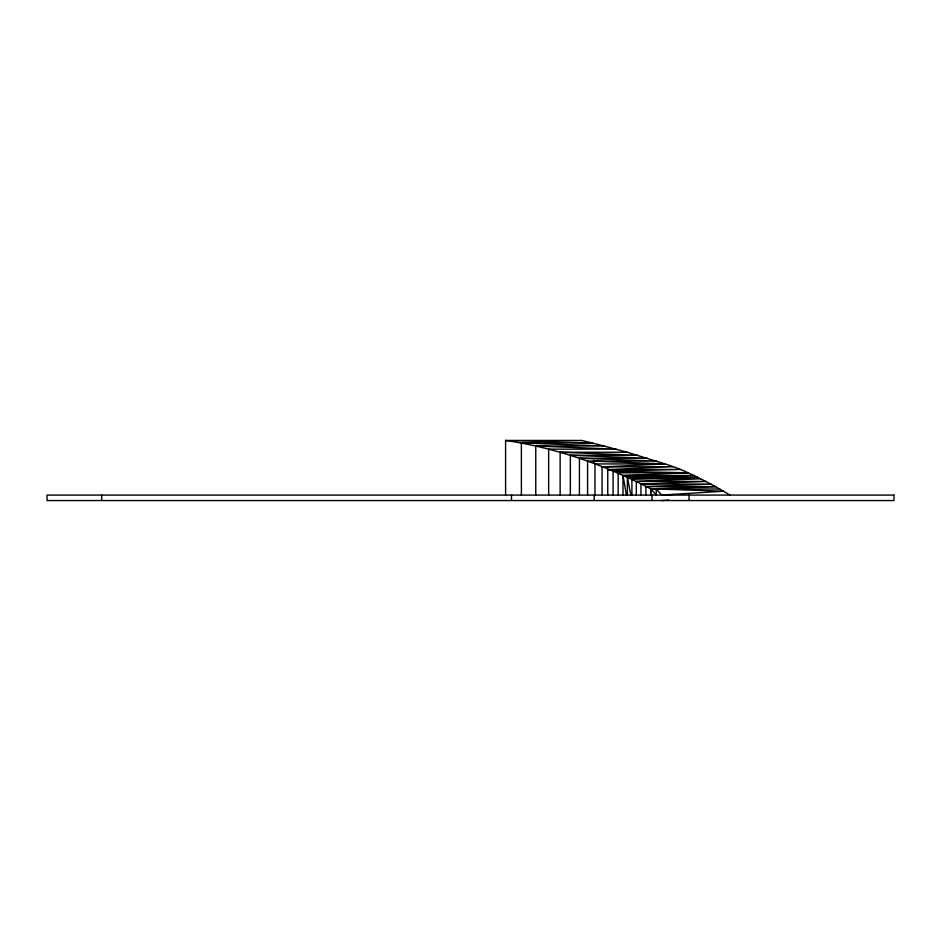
<?xml version="1.0" encoding="UTF-8"?>
<svg xmlns="http://www.w3.org/2000/svg" width="941" height="941" viewBox="0 0 941 941"><rect width="100%" height="100%" fill="white"/><g stroke="black" fill="none" stroke-linecap="round" stroke-linejoin="round"><path stroke-width="1.41" d="M730.04 495.084L715.56 486.615L650.725 488.85L650.713 495.084L650.725 488.85C605.451 465.254 556.39 447.94 505.588 440.447L505.588 495.084M661.735 500.553L668.922 500.094M602.075 495.084L602.075 466.936L665.134 463.937C682.825 469.383 699.269 477.946 715.56 486.615L645.891 486.615L645.891 495.084M607.757 495.084L607.757 469.677L673.203 466.701L602.075 466.936M613.097 495.084L613.097 471.241L687.753 472.794L623.001 475.499L623.001 495.084M636.328 495.084L636.328 481.451L700.28 478.793L631.905 478.793L631.905 495.084M640.939 495.084L640.939 484.074L705.832 481.451L636.328 481.451M645.891 486.615L710.914 484.074L640.939 484.074M613.097 471.241L680.743 469.43L607.757 469.677M631.905 478.793L697.269 477.146L627.388 477.146L627.388 495.084M521.385 495.084L521.385 442.94L592.265 442.94L627.153 452.245L665.134 463.937L594.971 463.937L593.018 461.114L665.134 463.937M535.758 495.084L535.758 446.022L604.534 446.022L521.385 442.94M560.142 495.084L560.142 452.245L627.153 452.245M570.34 495.084L570.34 455.279L637.539 455.279L560.142 452.245M579.433 495.084L579.433 458.243L647.314 458.243L570.34 455.279M687.753 472.794L618.155 472.794L618.155 495.084M650.725 488.85L723.582 491.19L661.735 495.084L656.171 489.026L656.277 495.084L650.725 488.85L719.783 489.026M535.758 446.022L616.167 449.151L548.65 449.151L548.65 495.084M579.433 458.243L656.512 461.114L587.584 461.114L587.584 495.084M630.858 495.084L627.388 477.146L694.258 475.499L623.001 475.499L626.424 495.084M689.059 495.084L689.059 500.553M652.019 495.084L652.019 500.553M594.971 463.937L594.971 495.084M594.218 495.084L594.218 500.553M511.481 495.084L511.481 500.553M101.687 495.084L101.687 500.553M581.444 440.447L505.588 440.447L592.265 442.94L581.444 440.447M893.95 495.084L47.05 495.084L47.05 500.553L893.95 500.553L893.95 495.084"/></g></svg>
